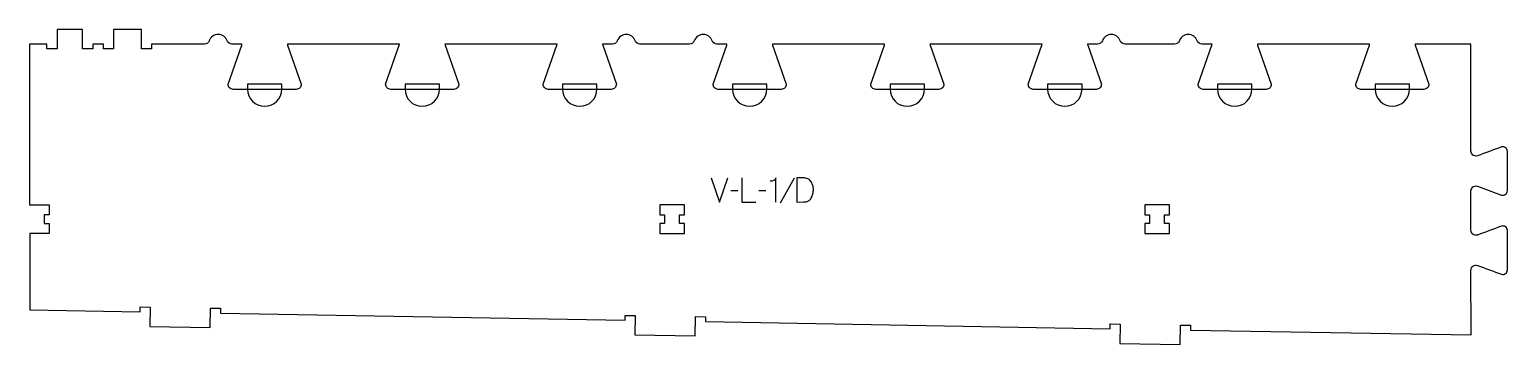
# Model space of a CAD drawing. Extents: x 0 to 1828, y 0 to 390.
import ezdxf

# ---------------------------------------------------------------- set-up
doc = ezdxf.new("R2010")
doc.units = 0
for name, color, linetype in [('1_ANYTOOL_1MMDEEP_LABELS_S', 2, 'CONTINUOUS'), ('3_ANYTOOL_CUTTHROUGH_INSID', 4, 'CONTINUOUS'), ('4_ANYTOOL_CUTTHROUGH_OUTSI', 5, 'CONTINUOUS'), ('5_ANYTOOL_HALF_MILL_9MM_IN', 3, 'CONTINUOUS')]:
    doc.layers.add(name, color=color, linetype=linetype)

msp = doc.modelspace()

# ---------------------------------------------------------------- linework, layer by layer
at = {"layer": '1_ANYTOOL_1MMDEEP_LABELS_S'}
for p, q in [((945.833074, 205.772944), (928.64736, 175.001515)), ((876.104503, 190.130087), (867.318788, 190.044372)), ((910.990217, 190.130087), (902.204503, 190.044372))]:
    msp.add_line(p, q, dxfattribs=at)
for points in [[(842.975931, 206.244372), (853.34736, 176.244372), (863.890217, 206.244372)], [(881.24736, 206.244372), (881.24736, 176.244372), (898.34736, 176.244372)]]:
    msp.add_lwpolyline(points, dxfattribs=at)
msp.add_lwpolyline([(923.118788, 176.244372), (923.118788, 206.28723, -0.057478), (922.854765, 205.194262, -0.075801), (922.315217, 204.214015, -0.075474), (921.499764, 203.430141, -0.055107), (920.504503, 202.880087, -0.039607), (918.362262, 202.180575, -0.05918), (916.133074, 201.915801)], format="xyb", dxfattribs=at)
msp.add_lwpolyline([(949.261646, 206.244372), (949.261646, 176.244372), (957.790217, 176.330087, 0.046402), (960.696591, 176.638263, 0.07465), (963.425931, 177.626515, 0.077785), (965.508917, 179.215538, 0.06915), (967.04736, 181.344372, 0.029998), (968.184886, 183.839688, 0.031416), (969.008074, 186.455087, 0.031395), (969.500718, 189.172409, 0.029153), (969.661646, 191.930087, 0.03275), (969.509165, 194.255509, 0.035889), (969.040217, 196.53723, 0.03592), (968.255358, 198.712597, 0.033706), (967.175931, 200.758658, 0.042675), (965.617448, 202.84841, 0.065683), (963.656288, 204.546158, 0.068103), (961.558562, 205.550066, 0.065471), (959.268788, 205.965801, 0.005437), (954.266667, 206.155856, 0.00471)], format="xyb", close=True, dxfattribs=at)
at = {"layer": '3_ANYTOOL_CUTTHROUGH_INSID'}
for points in [[(803.999831, 149.728683), (803.999831, 160.228683), (809.999831, 160.228683), (809.999831, 172.728683), (779.499831, 172.728683), (779.499831, 160.228683), (785.499831, 160.228683), (785.499831, 149.728683), (779.499831, 149.728683), (779.499831, 137.228683), (809.999831, 137.228683), (809.999831, 149.728683)], [(1403.999831, 149.728683), (1403.999831, 160.228683), (1409.999831, 160.228683), (1409.999831, 172.728683), (1379.499831, 172.728683), (1379.499831, 160.228683), (1385.499831, 160.228683), (1385.499831, 149.728683), (1379.499831, 149.728683), (1379.499831, 137.228683), (1409.999831, 137.228683), (1409.999831, 149.728683)]]:
    msp.add_lwpolyline(points, close=True, dxfattribs=at)
at = {"layer": '4_ANYTOOL_CUTTHROUGH_OUTSI'}
msp.add_lwpolyline([(216.405059, 371.685138), (151.000621, 371.685138), (151.000621, 365.935138, -0.414214), (150.750621, 365.685138), (138.750621, 365.685138, -0.414214), (138.500621, 365.935138), (138.500621, 389.685138), (104.000621, 389.685138), (104.000621, 365.935138, -0.414214), (103.750621, 365.685138), (91.750621, 365.685138, -0.414214), (91.500621, 365.935138), (91.500621, 371.685138), (78.088621, 371.685138), (78.088621, 365.935138, -0.414214), (77.838621, 365.685138), (65.838621, 365.685138, -0.414214), (65.588621, 365.935138), (65.588621, 389.685138), (34.000621, 389.685138), (34.000621, 365.935138, -0.414214), (33.750621, 365.685138), (21.750621, 365.685138, -0.414214), (21.500621, 365.935138), (21.500621, 371.685138), (0, 371.685138), (0.130879, 172.728683), (23.93062, 172.728683, -0.414214), (24.18062, 172.478683), (24.18062, 160.478683, -0.414214), (23.93062, 160.228683), (18.18062, 160.228683), (18.18062, 149.728683), (23.93062, 149.728683, -0.414214), (24.18062, 149.478683), (24.18062, 137.478683, -0.414214), (23.93062, 137.228683), (0.18095, 137.228683), (0.305768, 42.844981), (136.640033, 40.4649), (136.740368, 46.214023, -0.414214), (136.994692, 46.459623), (148.992865, 46.250228, -0.414214), (149.238465, 45.995904), (148.824037, 22.249433), (223.31269, 20.949229), (223.727116, 44.695577, -0.414214), (223.98144, 44.941177), (235.979613, 44.731783, -0.414214), (236.225213, 44.477458), (236.124876, 38.728228), (736.640033, 29.990286), (736.740368, 35.739409, -0.414214), (736.994692, 35.985008), (748.992865, 35.775614, -0.414214), (749.238465, 35.52129), (748.824037, 11.774819), (823.31269, 10.474614), (823.727116, 34.220963, -0.414214), (823.98144, 34.466563), (835.979613, 34.257168, -0.414214), (836.225213, 34.002844), (836.124876, 28.253614), (1336.640033, 19.515671), (1336.740368, 25.264795, -0.414214), (1336.994692, 25.510394), (1348.992865, 25.301, -0.414214), (1349.238465, 25.046675), (1348.824037, 1.300204), (1423.31269, 0), (1423.727116, 23.746349, -0.414214), (1423.98144, 23.991948), (1435.979613, 23.782554, -0.414214), (1436.225213, 23.52823), (1436.124876, 17.779), (1783.175588, 11.720224), (1782.949831, 91.895568, -0.237079), (1785.469015, 96.910251, -0.237079), (1790.995755, 97.882335, -0.015608), (1791.010554, 97.877386, 0.000004), (1820.786228, 86.877404, 0.236335), (1825.855813, 87.776425, 0.237079), (1828.173462, 92.389611), (1828.173918, 140.895695, 0.237079), (1825.856269, 145.508878, 0.237104), (1820.771752, 146.402967, -0.000004), (1791.010551, 135.408368, -0.015604), (1790.995755, 135.403421, -0.237079), (1785.469015, 136.375505, -0.237079), (1782.949831, 141.389836), (1782.949831, 189.895836, -0.502397), (1790.995755, 195.88225, -0.015608), (1791.010554, 195.877302), (1820.786228, 184.877319, 0.236335), (1825.855813, 185.776341, 0.237079), (1828.173462, 190.389526), (1828.173918, 238.895611, 0.237079), (1825.856269, 243.508794, 0.237104), (1820.771752, 244.402882, -0.000004), (1791.010551, 233.408284, -0.015604), (1790.995755, 233.403337, -0.237079), (1785.469015, 234.37542, -0.237079), (1782.949831, 239.389751), (1782.949831, 371.685138), (1713.855352, 371.685138, 0.06141), (1714.090262, 370.290268), (1730.985796, 322.017726, -0.084368), (1730.999831, 321.935138, -0.414214), (1724.749831, 315.685138), (1646.749831, 315.685138, -0.414214), (1640.499831, 321.935138, -0.084368), (1640.513866, 322.017726), (1657.412979, 370.301333, 0.0608), (1657.64431, 371.685138), (1518.955352, 371.685138, 0.06141), (1519.190262, 370.290268), (1536.085796, 322.017726, -0.084368), (1536.099831, 321.935138, -0.414214), (1529.849831, 315.685138), (1451.849831, 315.685138, -0.414214), (1445.599831, 321.935138, -0.084368), (1445.613866, 322.017726), (1462.512979, 370.301333, 0.0608), (1462.74431, 371.685136), (1450.346184, 371.685138, -0.317837), (1444.453628, 375.851805, 0.317837), (1433.375621, 383.685138, 0.317837), (1422.297615, 375.851805, -0.317837), (1416.405059, 371.685138), (1367.749831, 371.685138), (1355.096184, 371.685138, -0.317837), (1349.203628, 375.851805, 0.707107), (1327.047615, 375.851805, -0.317837), (1321.155059, 371.685138), (1308.755638, 371.685138, 0.061511), (1308.990262, 370.290268), (1325.885796, 322.017726, -0.084368), (1325.899831, 321.935138, -0.414214), (1319.649831, 315.685138), (1241.649831, 315.685138, -0.414214), (1235.399831, 321.935138, -0.084368), (1235.413866, 322.017726), (1252.312979, 370.301333, 0.0608), (1252.54431, 371.685138), (1113.855352, 371.685138, 0.06141), (1114.090262, 370.290268), (1130.985796, 322.017726, -0.084368), (1130.999831, 321.935138, -0.414214), (1124.749831, 315.685138), (1046.749831, 315.685138, -0.414214), (1040.499831, 321.935138, -0.084368), (1040.513866, 322.017726), (1057.412979, 370.301333, 0.0608), (1057.64431, 371.685138), (918.955352, 371.685138, 0.06141), (919.190262, 370.290268), (936.085796, 322.017726, -0.084368), (936.099831, 321.935138, -0.414214), (929.849831, 315.685138), (851.849831, 315.685138, -0.414214), (845.599831, 321.935138, -0.084368), (845.613866, 322.017726), (862.512979, 370.301333, 0.060725), (862.744524, 371.685138), (850.346184, 371.685138, -0.317837), (844.453628, 375.851805, 0.707107), (822.297615, 375.851805, -0.317837), (816.405059, 371.685138), (803.750522, 371.685138), (767.750127, 371.685138), (755.096184, 371.685138, -0.317837), (749.203628, 375.851805, 0.707107), (727.047615, 375.851805, -0.317837), (721.155059, 371.685138), (708.755852, 371.685138, 0.061587), (708.990262, 370.290268), (725.885795, 322.017726, -0.084368), (725.899831, 321.935138, -0.414214), (719.649831, 315.685138), (641.649831, 315.685138, -0.414214), (635.399831, 321.935138, -0.084368), (635.413866, 322.017726), (652.312979, 370.301333, 0.0608), (652.54431, 371.685138), (513.855352, 371.685138, 0.06141), (514.090262, 370.290268), (530.985795, 322.017726, -0.084368), (530.999831, 321.935138, -0.414214), (524.749831, 315.685138), (446.749831, 315.685138, -0.414214), (440.499831, 321.935138, -0.084368), (440.513866, 322.017726), (457.412979, 370.301333, 0.0608), (457.64431, 371.685138), (318.955352, 371.685138, 0.06141), (319.190262, 370.290268), (336.085795, 322.017726, -0.084368), (336.099831, 321.935138, -0.414214), (329.849831, 315.685138), (251.849831, 315.685138, -0.414214), (245.599831, 321.935138, -0.084368), (245.613866, 322.017726), (262.512979, 370.301333, 0.060725), (262.744524, 371.685138), (250.346184, 371.685138, -0.317837), (244.453628, 375.851805, 0.317837), (233.375621, 383.685138, 0.317837), (222.297615, 375.851805, -0.317837)], format="xyb", close=True, dxfattribs=at)
at = {"layer": '5_ANYTOOL_HALF_MILL_9MM_IN'}
for points in [[(269.599831, 316.185138), (269.599831, 315.935138, 1), (312.099831, 315.935138), (312.099831, 322.185138), (269.599831, 322.185138)], [(464.499833, 315.925138, 0.999765), (506.999831, 315.935138), (506.999831, 322.185138), (464.499831, 322.185138)], [(659.399833, 315.925138, 0.999765), (701.899831, 315.935138), (701.899831, 322.185138), (659.399831, 322.185138)], [(869.599833, 315.925138, 0.999765), (912.099831, 315.935138), (912.099831, 322.185138), (869.599831, 322.185138)], [(1064.499831, 316.185138), (1064.499831, 315.935138, 1), (1106.999831, 315.935138), (1106.999831, 322.185138), (1064.499831, 322.185138)], [(1259.399833, 315.925138, 0.999765), (1301.899831, 315.935138), (1301.899831, 322.185138), (1259.399831, 322.185138)], [(1469.599833, 315.925138, 0.999765), (1512.099831, 315.935138), (1512.099831, 322.185138), (1469.599831, 322.185138)], [(1664.499833, 315.925138, 0.999765), (1706.999831, 315.935138), (1706.999831, 322.185138), (1664.499831, 322.185138)]]:
    msp.add_lwpolyline(points, format="xyb", close=True, dxfattribs=at)

doc.saveas('drawing.dxf')
